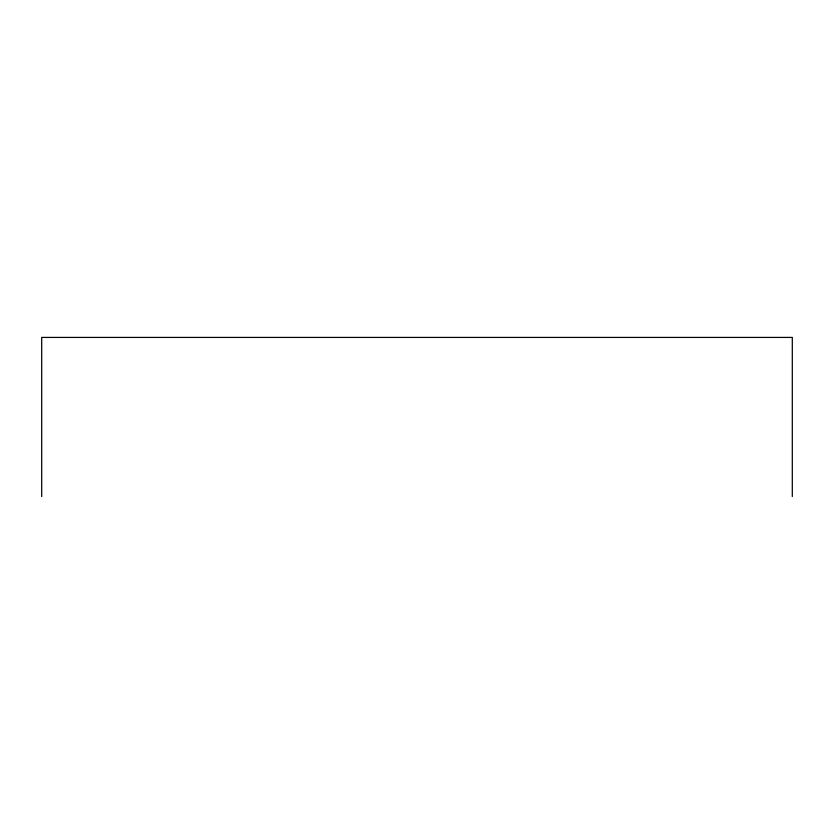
<?xml version="1.0" encoding="UTF-8"?>
<svg xmlns="http://www.w3.org/2000/svg" width="834" height="834" viewBox="0 0 834 834"><rect width="100%" height="100%" fill="white"/><g stroke="black" fill="none" stroke-linecap="round" stroke-linejoin="round"><path stroke-width="1.25" d="M792.3 496.574L792.3 337.426L41.7 337.426L41.7 496.574"/></g></svg>
